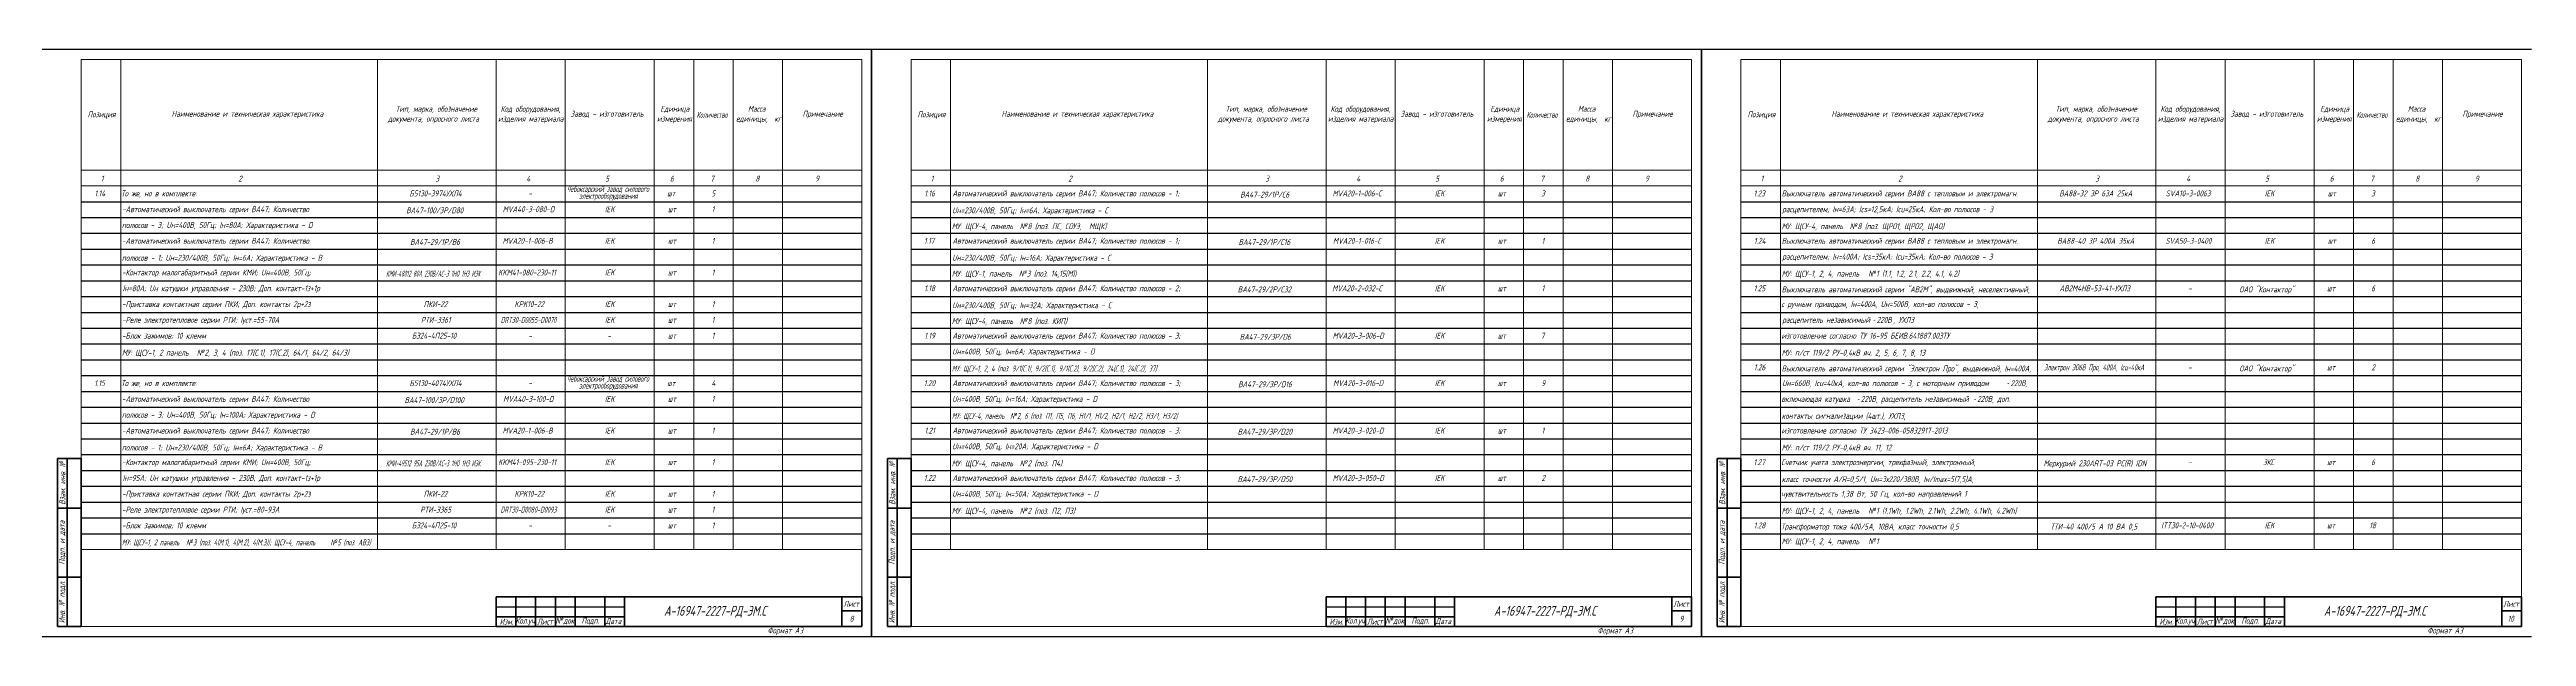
# Model space of a CAD drawing. Header units: millimetres. Extents: x -14296 to 10264, y -13087 to -5602.
# Drawn here: x 5228 to 6482, y -13087 to -12790 of the extents above; entities that cross this region are included whole.
import ezdxf

# ---------------------------------------------------------------- set-up
doc = ezdxf.new("R2010")
doc.units = ezdxf.units.MM
for name, color, linetype, lineweight in [('Рамка толстая', 7, 'Continuous', 15), ('Рамка тонкая', 5, 'Continuous', 25), ('ТаБлица', 253, 'Continuous', 15), ('Текст', 7, 'Continuous', 20), ('Штампы', 252, 'Continuous', 25)]:
    doc.layers.add(name, color=color, linetype=linetype, lineweight=lineweight)
doc.styles.add('Simplex', font='simplex.shx', dxfattribs={"width": 0.7, "oblique": 15})

msp = doc.modelspace()

# ---------------------------------------------------------------- linework, layer by layer
at = {"layer": 'Рамка толстая', "color": 18, "true_color": 0x000000}
for p, q in [((5244.28378, -12794.74064), (5244.28378, -13081.74064)), ((5639.28378, -12794.74064), (5244.28378, -12794.74064)), ((5639.28378, -13081.74064), (5639.28378, -12794.74064)), ((5664.28378, -12794.74064), (5664.28378, -13081.74064)), ((6059.28378, -12794.74064), (5664.28378, -12794.74064)), ((6059.28378, -13081.74064), (6059.28378, -12794.74064)), ((6084.28378, -12794.74064), (6084.28378, -13081.74064)), ((6479.28378, -12794.74064), (6084.28378, -12794.74064)), ((6479.28378, -13081.74064), (6479.28378, -12794.74064)), ((5244.28378, -13081.74064), (5639.28378, -13081.74064)), ((5664.28378, -13081.74064), (6059.28378, -13081.74064)), ((6084.28378, -13081.74064), (6479.28378, -13081.74064))]:
    msp.add_line(p, q, dxfattribs=at)
at = {"layer": 'Рамка тонкая', "color": 18, "true_color": 0x000000}
for p, q in [((5644.28378, -12789.74064), (5224.28378, -12789.74064)), ((5644.28378, -12789.74064), (5644.28378, -13086.74064)), ((6064.28378, -12789.74064), (5644.28378, -12789.74064)), ((5644.28378, -13086.74064), (5644.28378, -12789.74064)), ((6064.28378, -12789.74064), (6064.28378, -13086.74064)), ((6484.28378, -12789.74064), (6064.28378, -12789.74064)), ((6064.28378, -13086.74064), (6064.28378, -12789.74064)), ((5244.28378, -12866.74064), (5639.28378, -12866.74064)), ((5664.28378, -12866.74064), (6059.28378, -12866.74064)), ((6084.28378, -12866.74064), (6479.28378, -12866.74064)), ((5244.28378, -12874.74064), (5639.28378, -12874.74064)), ((5244.28378, -12882.74064), (5639.28378, -12882.74064)), ((5664.28378, -12874.74064), (6059.28378, -12874.74064)), ((5664.28378, -12882.74064), (6059.28378, -12882.74064)), ((6084.28378, -12874.74064), (6479.28378, -12874.74064)), ((6084.28378, -12882.74064), (6479.28378, -12882.74064)), ((5244.28378, -12890.74064), (5639.28378, -12890.74064)), ((5664.28378, -12890.74064), (6059.28378, -12890.74064)), ((6084.28378, -12890.74064), (6479.28378, -12890.74064)), ((5244.28378, -12898.74064), (5639.28378, -12898.74064)), ((5244.28378, -12906.74064), (5639.28378, -12906.74064)), ((5664.28378, -12898.74064), (6059.28378, -12898.74064)), ((5664.28378, -12906.74064), (6059.28378, -12906.74064)), ((6084.28378, -12898.74064), (6479.28378, -12898.74064)), ((6084.28378, -12906.74064), (6479.28378, -12906.74064)), ((5244.28378, -12914.74064), (5639.28378, -12914.74064)), ((5244.28378, -12922.74064), (5639.28378, -12922.74064)), ((5664.28378, -12914.74064), (6059.28378, -12914.74064)), ((5664.28378, -12922.74064), (6059.28378, -12922.74064)), ((6084.28378, -12914.74064), (6479.28378, -12914.74064)), ((6084.28378, -12922.74064), (6479.28378, -12922.74064)), ((5244.28378, -12930.74064), (5639.28378, -12930.74064)), ((5664.28378, -12930.74064), (6059.28378, -12930.74064)), ((6084.28378, -12930.74064), (6479.28378, -12930.74064)), ((5244.28378, -12938.74064), (5639.28378, -12938.74064)), ((5244.28378, -12946.74064), (5639.28378, -12946.74064)), ((5664.28378, -12938.74064), (6059.28378, -12938.74064)), ((5664.28378, -12946.74064), (6059.28378, -12946.74064)), ((6084.28378, -12938.74064), (6479.28378, -12938.74064)), ((6084.28378, -12946.74064), (6479.28378, -12946.74064)), ((5244.28378, -12954.74064), (5639.28378, -12954.74064)), ((5664.28378, -12954.74064), (6059.28378, -12954.74064)), ((6084.28378, -12954.74064), (6479.28378, -12954.74064)), ((5244.28378, -12962.74064), (5639.28378, -12962.74064)), ((5244.28378, -12970.74064), (5639.28378, -12970.74064)), ((5664.28378, -12962.74064), (6059.28378, -12962.74064)), ((5664.28378, -12970.74064), (6059.28378, -12970.74064)), ((6084.28378, -12962.74064), (6479.28378, -12962.74064)), ((6084.28378, -12970.74064), (6479.28378, -12970.74064)), ((5244.28378, -12978.74064), (5639.28378, -12978.74064)), ((5664.28378, -12978.74064), (6059.28378, -12978.74064)), ((6084.28378, -12978.74064), (6479.28378, -12978.74064)), ((5244.28378, -12986.74064), (5639.28378, -12986.74064)), ((5244.28378, -12994.74064), (5639.28378, -12994.74064)), ((5664.28378, -12986.74064), (6059.28378, -12986.74064)), ((5664.28378, -12994.74064), (6059.28378, -12994.74064)), ((6084.28378, -12986.74064), (6479.28378, -12986.74064)), ((6084.28378, -12994.74064), (6479.28378, -12994.74064)), ((5244.28378, -13002.74064), (5639.28378, -13002.74064)), ((5244.28378, -13010.74064), (5639.28378, -13010.74064)), ((5664.28378, -13002.74064), (6059.28378, -13002.74064)), ((5664.28378, -13010.74064), (6059.28378, -13010.74064)), ((6084.28378, -13002.74064), (6479.28378, -13002.74064)), ((6084.28378, -13010.74064), (6479.28378, -13010.74064)), ((5244.28378, -13018.74064), (5639.28378, -13018.74064)), ((5664.28378, -13018.74064), (6059.28378, -13018.74064)), ((6084.28378, -13018.74064), (6479.28378, -13018.74064)), ((5244.28378, -13026.74064), (5639.28378, -13026.74064)), ((5244.28378, -13034.74064), (5639.28378, -13034.74064)), ((5664.28378, -13026.74064), (6059.28378, -13026.74064)), ((5664.28378, -13034.74064), (6059.28378, -13034.74064)), ((6084.28378, -13026.74064), (6479.28378, -13026.74064)), ((6084.28378, -13034.74064), (6479.28378, -13034.74064)), ((5224.28378, -13086.74064), (5644.28378, -13086.74064)), ((5644.28378, -13086.74064), (6064.28378, -13086.74064)), ((6064.28378, -13086.74064), (6484.28378, -13086.74064))]:
    msp.add_line(p, q, dxfattribs=at)
at = {"layer": 'ТаБлица', "color": 18, "true_color": 0x000000}
for p, q in [((5264.28378, -12794.74064), (5264.28378, -13042.74064)), ((5394.28378, -12794.74064), (5394.28378, -13042.74064)), ((5454.28378, -12794.74064), (5454.28378, -13042.74064)), ((5489.28378, -12794.74064), (5489.28378, -13042.74064)), ((5534.28378, -12794.74064), (5534.28378, -13042.74064)), ((5554.28378, -12794.74064), (5554.28378, -13042.74064)), ((5574.28378, -12794.74064), (5574.28378, -13042.74064)), ((5599.28378, -12794.74064), (5599.28378, -13042.74064)), ((5684.28378, -12794.74064), (5684.28378, -13042.74064)), ((5814.28378, -12794.74064), (5814.28378, -13042.74064)), ((5874.28378, -12794.74064), (5874.28378, -13042.74064)), ((5909.28378, -12794.74064), (5909.28378, -13042.74064)), ((5954.28378, -12794.74064), (5954.28378, -13042.74064)), ((5974.28378, -12794.74064), (5974.28378, -13042.74064)), ((5994.28378, -12794.74064), (5994.28378, -13042.74064)), ((6019.28378, -12794.74064), (6019.28378, -13042.74064)), ((6104.28378, -12794.74064), (6104.28378, -13042.74064)), ((6234.28378, -12794.74064), (6234.28378, -13042.74064)), ((6294.28378, -12794.74064), (6294.28378, -13042.74064)), ((6329.28378, -12794.74064), (6329.28378, -13042.74064)), ((6374.28378, -12794.74064), (6374.28378, -13042.74064)), ((6394.28378, -12794.74064), (6394.28378, -13042.74064)), ((6414.28378, -12794.74064), (6414.28378, -13042.74064)), ((6439.28378, -12794.74064), (6439.28378, -13042.74064)), ((5244.28378, -12850.74064), (5639.28378, -12850.74064)), ((5244.28378, -12858.74064), (5639.28378, -12858.74064)), ((5664.28378, -12850.74064), (6059.28378, -12850.74064)), ((5664.28378, -12858.74064), (6059.28378, -12858.74064)), ((6084.28378, -12850.74064), (6479.28378, -12850.74064)), ((6084.28378, -12858.74064), (6479.28378, -12858.74064)), ((5244.28378, -13042.74064), (5639.28378, -13042.74064)), ((5664.28378, -13042.74064), (6059.28378, -13042.74064)), ((6084.28378, -13042.74064), (6479.28378, -13042.74064))]:
    msp.add_line(p, q, dxfattribs=at)
at = {"layer": 'Штампы', "color": 18, "lineweight": 60, "true_color": 0x000000}
for p, q in [((5232.28378, -13081.74064), (5232.28378, -12996.74064)), ((5232.28378, -12996.74064), (5244.28378, -12996.74064)), ((5237.28378, -13081.74064), (5237.28378, -12996.74064)), ((5244.28378, -13081.74064), (5244.28378, -12996.74064)), ((5652.28378, -13081.74064), (5652.28378, -12996.74064)), ((5652.28378, -12996.74064), (5664.28378, -12996.74064)), ((5657.28378, -13081.74064), (5657.28378, -12996.74064)), ((5664.28378, -13081.74064), (5664.28378, -12996.74064)), ((6072.28378, -13081.74064), (6072.28378, -12996.74064)), ((6072.28378, -12996.74064), (6084.28378, -12996.74064)), ((6077.28378, -13081.74064), (6077.28378, -12996.74064)), ((6084.28378, -13081.74064), (6084.28378, -12996.74064)), ((5232.28378, -13021.74064), (5244.28378, -13021.74064)), ((5652.28378, -13021.74064), (5664.28378, -13021.74064)), ((6072.28378, -13021.74064), (6084.28378, -13021.74064)), ((5244.28378, -13026.74064), (5244.28378, -13081.74064)), ((5664.28378, -13026.74064), (5664.28378, -13081.74064)), ((6084.28378, -13026.74064), (6084.28378, -13081.74064)), ((5232.28378, -13056.74064), (5244.28378, -13056.74064)), ((5652.28378, -13056.74064), (5664.28378, -13056.74064)), ((6072.28378, -13056.74064), (6084.28378, -13056.74064)), ((5454.28378, -13066.74064), (5639.28378, -13066.74064)), ((5454.28378, -13066.74064), (5454.28378, -13081.74064)), ((5464.28378, -13066.74064), (5464.28378, -13081.74064)), ((5474.28378, -13066.74064), (5474.28378, -13081.74064)), ((5484.28378, -13066.74064), (5484.28378, -13081.74064)), ((5494.28378, -13066.74064), (5494.28378, -13081.74064)), ((5509.28378, -13066.74064), (5509.28378, -13081.74064)), ((5519.28378, -13066.74064), (5519.28378, -13081.74064)), ((5629.28378, -13066.74064), (5639.28378, -13066.74064)), ((5629.28378, -13066.74064), (5629.28378, -13081.74064)), ((5629.28378, -13073.74064), (5639.28378, -13073.74064)), ((5639.28378, -13066.74064), (5639.28378, -13081.74064)), ((5639.28378, -13066.74064), (5639.28378, -13081.74064)), ((5874.28378, -13066.74064), (6059.28378, -13066.74064)), ((5874.28378, -13066.74064), (5874.28378, -13081.74064)), ((5884.28378, -13066.74064), (5884.28378, -13081.74064)), ((5894.28378, -13066.74064), (5894.28378, -13081.74064)), ((5904.28378, -13066.74064), (5904.28378, -13081.74064)), ((5914.28378, -13066.74064), (5914.28378, -13081.74064)), ((5929.28378, -13066.74064), (5929.28378, -13081.74064)), ((5939.28378, -13066.74064), (5939.28378, -13081.74064)), ((6049.28378, -13066.74064), (6059.28378, -13066.74064)), ((6049.28378, -13066.74064), (6049.28378, -13081.74064)), ((6049.28378, -13073.74064), (6059.28378, -13073.74064)), ((6059.28378, -13066.74064), (6059.28378, -13081.74064)), ((6059.28378, -13066.74064), (6059.28378, -13081.74064)), ((6294.28378, -13066.74064), (6479.28378, -13066.74064)), ((6294.28378, -13066.74064), (6294.28378, -13081.74064)), ((6304.28378, -13066.74064), (6304.28378, -13081.74064)), ((6314.28378, -13066.74064), (6314.28378, -13081.74064)), ((6324.28378, -13066.74064), (6324.28378, -13081.74064)), ((6334.28378, -13066.74064), (6334.28378, -13081.74064)), ((6349.28378, -13066.74064), (6349.28378, -13081.74064)), ((6359.28378, -13066.74064), (6359.28378, -13081.74064)), ((6469.28378, -13066.74064), (6479.28378, -13066.74064)), ((6469.28378, -13066.74064), (6469.28378, -13081.74064)), ((6469.28378, -13073.74064), (6479.28378, -13073.74064)), ((6479.28378, -13066.74064), (6479.28378, -13081.74064)), ((6479.28378, -13066.74064), (6479.28378, -13081.74064)), ((5232.28378, -13081.74064), (5244.28378, -13081.74064)), ((5454.28378, -13076.74064), (5519.28378, -13076.74064)), ((5454.28378, -13081.74064), (5639.28378, -13081.74064)), ((5629.28378, -13081.74064), (5639.28378, -13081.74064)), ((5652.28378, -13081.74064), (5664.28378, -13081.74064)), ((5874.28378, -13076.74064), (5939.28378, -13076.74064)), ((5874.28378, -13081.74064), (6059.28378, -13081.74064)), ((6049.28378, -13081.74064), (6059.28378, -13081.74064)), ((6072.28378, -13081.74064), (6084.28378, -13081.74064)), ((6294.28378, -13076.74064), (6359.28378, -13076.74064)), ((6294.28378, -13081.74064), (6479.28378, -13081.74064)), ((6469.28378, -13081.74064), (6479.28378, -13081.74064))]:
    msp.add_line(p, q, dxfattribs=at)
at = {"layer": 'Штампы', "color": 18, "true_color": 0x000000}
for p, q in [((5454.28378, -13071.74064), (5519.28378, -13071.74064)), ((5874.28378, -13071.74064), (5939.28378, -13071.74064)), ((6294.28378, -13071.74064), (6359.28378, -13071.74064))]:
    msp.add_line(p, q, dxfattribs=at)

# ---------------------------------------------------------------- texts
at = {"layer": 'Текст', "color": 18, "true_color": 0x000000, "style": 'Simplex', "oblique": 15}
for s, height, width, p in [('Позиция', 3, 0.7, (5247.56583, -12824.02636)), ('Наименование и техническая характеристика', 3, 0.7, (5290.06583, -12823.74064)), ('Тип, марка, обозначение', 3, 0.7, (5403.44239, -12821.24064)), ('Код оборудования,', 3, 0.7, (5456.56464, -12821.24064)), ('Завод - изготовитель', 3, 0.7, (5491.97636, -12823.74064)), ('Единица', 3, 0.7, (5537.36583, -12821.24064)), ('Количество', 3, 0.6, (5555.71611, -12824.24064)), ('Масса', 3, 0.7, (5581.71583, -12821.24064)), ('Примечание', 3, 0.7, (5609.39239, -12823.74064)), ('Позиция', 3, 0.7, (5667.56583, -12824.02636)), ('Наименование и техническая характеристика', 3, 0.7, (5710.06583, -12823.74064)), ('Тип, марка, обозначение', 3, 0.7, (5823.44239, -12821.24064)), ('Код оборудования,', 3, 0.7, (5876.56464, -12821.24064)), ('Завод - изготовитель', 3, 0.7, (5911.97636, -12823.74064)), ('Единица', 3, 0.7, (5957.36583, -12821.24064)), ('Количество', 3, 0.6, (5975.71611, -12824.24064)), ('Масса', 3, 0.7, (6001.71583, -12821.24064)), ('Примечание', 3, 0.7, (6029.39239, -12823.74064)), ('Позиция', 3, 0.7, (6087.56583, -12824.02636)), ('Наименование и техническая характеристика', 3, 0.7, (6130.06583, -12823.74064)), ('Тип, марка, обозначение', 3, 0.7, (6243.44239, -12821.24064)), ('Код оборудования,', 3, 0.7, (6296.56464, -12821.24064)), ('Завод - изготовитель', 3, 0.7, (6331.97636, -12823.74064)), ('Единица', 3, 0.7, (6377.36583, -12821.24064)), ('Количество', 3, 0.6, (6395.71611, -12824.24064)), ('Масса', 3, 0.7, (6421.71583, -12821.24064)), ('Примечание', 3, 0.7, (6449.39239, -12823.74064)), ('документа, опросного листа', 3, 0.7, (5399.53067, -12826.24064)), ('изделия материала', 3, 0.7, (5455.24669, -12826.24064)), ('измерения', 3, 0.7, (5535.69669, -12826.24064)), ('единицы,  кг', 3, 0.7, (5575.71583, -12826.24064)), ('документа, опросного листа', 3, 0.7, (5819.53067, -12826.24064)), ('изделия материала', 3, 0.7, (5875.24669, -12826.24064)), ('измерения', 3, 0.7, (5955.69669, -12826.24064)), ('единицы,  кг', 3, 0.7, (5995.71583, -12826.24064)), ('документа, опросного листа', 3, 0.7, (6239.53067, -12826.24064)), ('изделия материала', 3, 0.7, (6295.24669, -12826.24064)), ('измерения', 3, 0.7, (6375.69669, -12826.24064)), ('единицы,  кг', 3, 0.7, (6415.71583, -12826.24064)), ('1', 3, 0.7, (5254.26378, -12856.53611)), ('2', 3, 0.7, (5323.82349, -12856.53611)), ('3', 3, 0.7, (5423.59918, -12856.53611)), ('4', 3, 0.7, (5469.55265, -12856.53611)), ('Чебоксарский завод силового', 3, 0.6, (5490.21201, -12861.79889)), ('5', 3, 0.7, (5509.52588, -12856.53611)), ('6', 3, 0.7, (5542.25986, -12856.53611)), ('7', 3, 0.7, (5562.7186, -12856.53611)), ('8', 3, 0.7, (5585.51209, -12856.53611)), ('9', 3, 0.7, (5615.72807, -12856.53611)), ('1', 3, 0.7, (5674.26378, -12856.53611)), ('2', 3, 0.7, (5743.82349, -12856.53611)), ('3', 3, 0.7, (5843.59918, -12856.53611)), ('4', 3, 0.7, (5889.55265, -12856.53611)), ('5', 3, 0.7, (5929.52588, -12856.53611)), ('6', 3, 0.7, (5962.25986, -12856.53611)), ('7', 3, 0.7, (5982.7186, -12856.53611)), ('8', 3, 0.7, (6005.51209, -12856.53611)), ('9', 3, 0.7, (6035.72807, -12856.53611)), ('1', 3, 0.7, (6094.26378, -12856.53611)), ('2', 3, 0.7, (6163.82349, -12856.53611)), ('3', 3, 0.7, (6263.59918, -12856.53611)), ('4', 3, 0.7, (6309.55265, -12856.53611)), ('5', 3, 0.7, (6349.52588, -12856.53611)), ('6', 3, 0.7, (6382.25986, -12856.53611)), ('7', 3, 0.7, (6402.7186, -12856.53611)), ('8', 3, 0.7, (6425.51209, -12856.53611)), ('9', 3, 0.7, (6455.72807, -12856.53611)), ('1.14', 3, 0.7, (5251.03186, -12864.0519)), ('То же, но в комплекте:', 3, 0.7, (5264.48378, -12864.0519)), ('-Автоматический выключатель серии ВА47; Количество', 3, 0.7, (5264.93927, -12872.0519)), ('ВА47-100/3Р/D80', 3, 0.7, (5408.75878, -12872.62333)), ('Б5130-3974УХЛ4', 3, 0.7, (5410.43178, -12864.0519)), ('MVA40-3-080-D', 3, 0.7, (5457.62755, -12872.0519)), ('-', 3, 0.7, (5470.53927, -12864.0519)), ('электрооборудования', 3, 0.6, (5496.28852, -12865.29889)), ('IEK', 3, 0.7, (5509.33186, -12872.0519)), ('шт', 3, 0.7, (5540.842, -12864.0519)), ('шт', 3, 0.7, (5541.2146, -12872.0519)), ('5', 3, 0.7, (5563.2053, -12864.0519)), ('1', 3, 0.7, (5563.38186, -12872.0519)), ('1.16', 3, 0.7, (5670.98927, -12864.0519)), ('Автоматический выключатель серии ВА47; Количество полюсов - 1;', 3, 0.7, (5685.18378, -12864.0519)), ('Uн=230/400В, 50Гц; Iн=6А; Характеристика - С', 3, 0.7, (5685.06895, -12872.62333)), ('ВА47-29/1Р/С6', 3, 0.7, (5830.83878, -12864.62333)), ('MVA20-1-006-С', 3, 0.7, (5877.57758, -12864.0519)), ('IEK', 3, 0.7, (5929.33186, -12864.0519)), ('шт', 3, 0.7, (5961.2146, -12864.0519)), ('3', 3, 0.7, (5983.1553, -12864.0519)), ('1.23', 3, 0.7, (6090.68186, -12864.0519)), ('Выключатель автоматический серии ВА88 с тепловым и электромагн.', 3, 0.7, (6104.88378, -12864.0519)), ('расцепителем; Iн=63А; Ics=12,5кА; Icu=25кА; Кол-во полюсов - 3', 3, 0.7, (6105.15173, -12872.0519)), ('ВА88-32 3Р 63А 25кА', 3, 0.7, (6245.33378, -12864.0519)), ('SVA10-3-0063', 3, 0.7, (6299.17444, -12864.0519)), ('IEK', 3, 0.7, (6349.33186, -12864.0519)), ('шт', 3, 0.7, (6381.2146, -12864.0519)), ('3', 3, 0.7, (6403.1553, -12864.0519)), ('полюсов - 3; Uн=400В, 50Гц; Iн=80А; Характеристика - D', 3, 0.7, (5264.88378, -12880.0519)), ('-Автоматический выключатель серии ВА47; Количество', 3, 0.7, (5264.93927, -12888.0519)), ('ВА47-29/1Р/В6', 3, 0.7, (5410.73878, -12888.62333)), ('MVA20-1-006-В', 3, 0.7, (5457.55838, -12888.0519)), ('IEK', 3, 0.7, (5509.33186, -12888.0519)), ('шт', 3, 0.7, (5541.2146, -12888.0519)), ('1', 3, 0.7, (5563.38186, -12888.0519)), ('1.17', 3, 0.7, (5670.83186, -12888.0519)), ('МУ: ЩСУ-4, панель ', 3, 0.7, (5684.88378, -12880.62333)), ('Автоматический выключатель серии ВА47; Количество полюсов - 1;', 3, 0.7, (5685.18378, -12888.0519)), ('№', 3, 0.7, (5719.28378, -12880.62333)), ('8 (поз. ПС, СОУЭ, ', 3, 0.7, (5723.23476, -12880.62333)), ('МЩК', 3, 0.7, (5754.33476, -12880.62333)), (')', 3, 0.7, (5762.23861, -12880.62333)), ('ВА47-29/1Р/С16', 3, 0.7, (5830.03878, -12888.62333)), ('MVA20-1-016-С', 3, 0.7, (5877.77758, -12888.0519)), ('IEK', 3, 0.7, (5929.33186, -12888.0519)), ('шт', 3, 0.7, (5961.2146, -12888.0519)), ('1', 3, 0.7, (5983.38186, -12888.0519)), ('1.24', 3, 0.7, (6090.83186, -12888.0519)), ('Выключатель автоматический серии ВА88 с тепловым и электромагн.', 3, 0.7, (6104.88378, -12888.0519)), ('МУ: ЩСУ-4, панель ', 3, 0.7, (6104.88378, -12880.62333)), ('№', 3, 0.7, (6139.28378, -12880.62333)), ('8 (поз. ЩРО1, ЩРО2, ЩАО)', 3, 0.7, (6143.23476, -12880.62333)), ('ВА88-40 3Р 400А 35кА', 3, 0.7, (6244.33378, -12888.0519)), ('SVA50-3-0400', 3, 0.7, (6299.051, -12888.0519)), ('IEK', 3, 0.7, (6349.33186, -12888.0519)), ('шт', 3, 0.7, (6381.2146, -12888.0519)), ('6', 3, 0.7, (6403.23186, -12888.0519)), ('полюсов - 1; Uн=230/400В, 50Гц; Iн=6А; Характеристика - В', 3, 0.7, (5264.88378, -12896.62333)), ('Uн=230/400В, 50Гц; Iн=16А; Характеристика - С', 3, 0.7, (5685.06895, -12896.62333)), ('расцепителем; Iн=400А; Ics=35кА; Icu=35кА; Кол-во полюсов - 3', 3, 0.7, (6105.15173, -12896.0519)), ('-Контактор малогабаритный серии КМИ; Uн=400В, 50Гц;', 3, 0.7, (5264.93927, -12904.0519)), ('Iн=80А; Uн катушки управления - 230В; Доп. контакт-1з+1р', 3, 0.7, (5265.28378, -12912.0519)), ('КМИ-48012 80А 230В/АС-3 1НО 1НЗ ИЭК', 3, 0.5, (5398.59617, -12904.62333)), ('KKM41-080-230-11', 3, 0.7, (5455.33186, -12904.0519)), ('IEK', 3, 0.7, (5509.33186, -12904.0519)), ('шт', 3, 0.7, (5541.2146, -12904.0519)), ('1', 3, 0.7, (5563.38186, -12904.0519)), ('1.18', 3, 0.7, (5670.93927, -12912.0519)), ('МУ: ЩСУ-1, панель ', 3, 0.7, (5684.88378, -12904.62333)), ('Автоматический выключатель серии ВА47; Количество полюсов - 2;', 3, 0.7, (5685.18378, -12912.0519)), ('№', 3, 0.7, (5718.88378, -12904.62333)), ('3 (поз. 14,15(М))', 3, 0.7, (5722.83476, -12904.62333)), ('ВА47-29/2Р/С32', 3, 0.7, (5829.60878, -12912.62333)), ('MVA20-2-032-С', 3, 0.7, (5877.37758, -12912.0519)), ('IEK', 3, 0.7, (5929.33186, -12912.0519)), ('шт', 3, 0.7, (5961.2146, -12912.0519)), ('1', 3, 0.7, (5983.38186, -12912.0519)), ('1.25', 3, 0.7, (6090.73186, -12912.0519)), ('Выключатель автоматический серии "АВ2М", выдвижной, неселективный,', 3, 0.7, (6104.88378, -12912.62333)), ('МУ: ЩСУ-1, 2, 4, панель ', 3, 0.7, (6104.88378, -12904.62333)), ('№', 3, 0.7, (6148.68378, -12904.62333)), ('1 (1.1, 1.2, 2.1, 2.2, 4.1, 4.2)', 3, 0.7, (6152.63476, -12904.62333)), ('АВ2М4НВ-53-41-УХЛ3', 3, 0.7, (6245.48178, -12912.0519)), ('-', 3, 0.7, (6310.53927, -12912.0519)), ('ОАО "Контактор"', 3, 0.7, (6336.47879, -12912.62333)), ('шт', 3, 0.7, (6380.842, -12912.0519)), ('6', 3, 0.7, (6403.23186, -12912.0519)), ('-Приставка контактная серии ПКИ; Доп. контакты 2р+2з', 3, 0.7, (5264.93927, -12920.0519)), ('ПКИ-22', 3, 0.7, (5417.60878, -12920.0519)), ('KPK10-22', 3, 0.7, (5463.55841, -12920.0519)), ('IEK', 3, 0.7, (5509.33186, -12920.0519)), ('шт', 3, 0.7, (5541.2146, -12920.0519)), ('1', 3, 0.7, (5563.38186, -12920.0519)), ('Uн=230/400В, 50Гц; Iн=32А; Характеристика - С', 3, 0.7, (5685.06895, -12920.62333)), ('с ручным приводом, Iн=400А, Uн=500В, кол-во полюсов - 3,', 3, 0.7, (6104.76895, -12920.0519)), ('-Реле электротепловое серии РТИ; Iуст.=55-70А', 3, 0.7, (5264.93927, -12928.0519)), ('-Блок зажимов; 10 клемм', 3, 0.7, (5264.93927, -12936.0519)), ('БЗ24-4П25-10', 3, 0.7, (5411.65878, -12936.0519)), ('РТИ-3361', 3, 0.7, (5416.23178, -12928.0519)), ('DRT30-D0055-D0070', 3, 0.6, (5456.58699, -12928.0519)), ('-', 3, 0.7, (5470.53927, -12936.0519)), ('IEK', 3, 0.7, (5509.33186, -12928.0519)), ('-', 3, 0.7, (5510.53927, -12936.0519)), ('шт', 3, 0.7, (5541.2146, -12928.0519)), ('шт', 3, 0.7, (5541.2146, -12936.0519)), ('1', 3, 0.7, (5563.38186, -12928.0519)), ('1', 3, 0.7, (5563.38186, -12936.0519)), ('1.19', 3, 0.7, (5670.98927, -12936.0519)), ('МУ: ЩСУ-4, панель ', 3, 0.7, (5684.88378, -12928.62333)), ('Автоматический выключатель серии ВА47; Количество полюсов - 3;', 3, 0.7, (5685.18378, -12936.0519)), ('№', 3, 0.7, (5719.28378, -12928.62333)), ('8 (поз. КИП)', 3, 0.7, (5723.23476, -12928.62333)), ('ВА47-29/3Р/D6', 3, 0.7, (5830.58878, -12936.62333)), ('MVA20-3-006-D', 3, 0.7, (5877.62755, -12936.0519)), ('IEK', 3, 0.7, (5929.33186, -12936.0519)), ('шт', 3, 0.7, (5961.2146, -12936.0519)), ('7', 3, 0.7, (5982.98186, -12936.0519)), ('изготовление согласно ТУ 16-95 БЕИВ.641887.003ТУ', 3, 0.7, (6104.7455, -12936.0519)), ('расцепитель независимый ', 3, 0.7, (6105.15173, -12928.0519)), ('~', 2.49999, 0.7, (6150.75173, -12928.0519)), ('220В', 2.999988, 0.7, (6152.91839, -12928.0519)), (', УХЛ3', 3, 0.7, (6161.36909, -12928.0519)), ('МУ: ЩСУ-1, 2 панель ', 3, 0.7, (5264.88378, -12944.62333)), ('№', 3, 0.7, (5302.78378, -12944.62333)), ('2, 3, 4 (поз. 17(С.1), 17(С.2), 64/1, 64/2, 64/3)', 3, 0.7, (5306.73476, -12944.62333)), ('Uн=400В, 50Гц; Iн=6А; Характеристика - D', 3, 0.7, (5685.06895, -12944.0519)), ('МУ: п/ст 119/2 РУ-0,4кВ яч. 2, 5, 6, 7, 8, 13', 3, 0.7, (6104.88378, -12944.62333)), ('1.15', 3, 0.7, (5250.93186, -12960.0519)), ('То же, но в комплекте:', 3, 0.7, (5264.48378, -12960.0519)), ('Б5130-4074УХЛ4', 3, 0.7, (5410.43178, -12960.0519)), ('-', 3, 0.7, (5470.53927, -12960.0519)), ('Чебоксарский завод силового', 3, 0.6, (5490.21201, -12957.79889)), ('электрооборудования', 3, 0.6, (5496.28852, -12961.29889)), ('шт', 3, 0.7, (5540.842, -12960.0519)), ('4', 3, 0.7, (5563.24788, -12960.0519)), ('1.20', 3, 0.7, (5670.75841, -12960.0519)), ('МУ: ЩСУ-1, 2, 4 (поз. 9/1(С.1), 9/2(С.1), 9/1(С.2), 9/2(С.2), 24(С.1), 24(С.2), 37)', 3, 0.6, (5684.94092, -12952.62333)), ('Автоматический выключатель серии ВА47; Количество полюсов - 3;', 3, 0.7, (5685.18378, -12960.0519)), ('ВА47-29/3Р/D16', 3, 0.7, (5829.78878, -12960.62333)), ('MVA20-3-016-D', 3, 0.7, (5877.82755, -12960.0519)), ('IEK', 3, 0.7, (5929.33186, -12960.0519)), ('шт', 3, 0.7, (5961.2146, -12960.0519)), ('9', 3, 0.7, (5983.23186, -12960.0519)), ('1.26', 3, 0.7, (6090.78927, -12952.0519)), ('Выключатель автоматический серии "Электрон Про", выдвижной, Iн=400А,', 3, 0.7, (6104.88378, -12952.62333)), ('Uн=660В, Icu=40кА, кол-во полюсов - 3, с моторным приводом ', 3, 0.7, (6105.06895, -12960.0519)), ('~', 2.49999, 0.7, (6218.46895, -12960.0519)), ('220В,', 3, 0.7, (6220.6356, -12960.0519)), ('Электрон ЭО6В Про, 400А, Icu-40кА', 3, 0.6, (6237.63872, -12952.0519)), ('-', 3, 0.7, (6310.53927, -12952.0519)), ('ОАО "Контактор"', 3, 0.7, (6336.47879, -12952.62333)), ('шт', 3, 0.7, (6380.842, -12952.0519)), ('2', 3, 0.7, (6403.30841, -12952.0519)), ('полюсов - 3; Uн=400В, 50Гц; Iн=100А; Характеристика - D', 3, 0.7, (5264.88378, -12976.0519)), ('-Автоматический выключатель серии ВА47; Количество', 3, 0.7, (5264.93927, -12968.0519)), ('ВА47-100/3Р/D100', 3, 0.7, (5407.95878, -12968.62333)), ('MVA40-3-100-D', 3, 0.7, (5457.82755, -12968.0519)), ('IEK', 3, 0.7, (5509.33186, -12968.0519)), ('шт', 3, 0.7, (5541.2146, -12968.0519)), ('1', 3, 0.7, (5563.38186, -12968.0519)), ('МУ: ЩСУ-4, панель ', 3, 0.6, (5684.94092, -12976.62333)), ('Uн=400В, 50Гц; Iн=16А; Характеристика - D', 3, 0.7, (5685.06895, -12968.0519)), ('№', 3, 0.6, (5714.42664, -12976.62333)), ('2, 6 (поз. П1, П5, П6, Н1/1, Н1/2, Н2/1, Н2/2, Н3/1, Н3/2)', 3, 0.6, (5717.92803, -12976.62333)), ('включающая катушка ', 3, 0.7, (6104.73067, -12968.0519)), ('контакты сигнализации (4шт.), УХЛ3,', 3, 0.7, (6104.88378, -12976.62333)), ('~', 2.49999, 0.7, (6142.73067, -12968.0519)), ('220В, расцепитель независимый ', 3, 0.7, (6144.89732, -12968.0519)), ('~', 2.49999, 0.7, (6201.59732, -12968.0519)), ('220В, доп.', 2.999988, 0.7, (6203.76398, -12968.0519)), ('-Автоматический выключатель серии ВА47; Количество', 3, 0.7, (5264.93927, -12984.0519)), ('ВА47-29/1Р/В6', 3, 0.7, (5410.73878, -12984.62333)), ('MVA20-1-006-В', 3, 0.7, (5457.55838, -12984.0519)), ('IEK', 3, 0.7, (5509.33186, -12984.0519)), ('шт', 3, 0.7, (5541.2146, -12984.0519)), ('1', 3, 0.7, (5563.38186, -12984.0519)), ('1.21', 3, 0.7, (5671.08186, -12984.0519)), ('Автоматический выключатель серии ВА47; Количество полюсов - 3;', 3, 0.7, (5685.18378, -12984.0519)), ('ВА47-29/3Р/D20', 3, 0.7, (5829.55878, -12984.62333)), ('MVA20-3-020-D', 3, 0.7, (5877.62755, -12984.0519)), ('IEK', 3, 0.7, (5929.33186, -12984.0519)), ('шт', 3, 0.7, (5961.2146, -12984.0519)), ('1', 3, 0.7, (5983.38186, -12984.0519)), ('изготовление согласно ТУ 3423-006-05832917-2013', 3, 0.7, (6104.7455, -12984.0519)), ('полюсов - 1; Uн=230/400В, 50Гц; Iн=6А; Характеристика - В', 3, 0.7, (5264.88378, -12992.62333)), ('-Контактор малогабаритный серии КМИ; Uн=400В, 50Гц;', 3, 0.7, (5264.93927, -13000.0519)), ('КМИ-49512 95А 230В/АС-3 1НО 1НЗ ИЭК', 3, 0.5, (5398.59617, -13000.62333)), ('KKM41-095-230-11', 3, 0.7, (5455.33186, -13000.0519)), ('IEK', 3, 0.7, (5509.33186, -13000.0519)), ('шт', 3, 0.7, (5541.2146, -13000.0519)), ('1', 3, 0.7, (5563.38186, -13000.0519)), ('МУ: ЩСУ-4, панель ', 3, 0.7, (5684.88378, -13000.62333)), ('Uн=400В, 50Гц; Iн=20А; Характеристика - D', 3, 0.7, (5685.06895, -12992.0519)), ('№', 3, 0.7, (5719.28378, -13000.62333)), ('2 (поз. П4)', 3, 0.7, (5723.23476, -13000.62333)), ('1.27', 3, 0.7, (6090.63186, -13000.0519)), ('Счетчик учета электроэнергии, трехфазный, электронный,', 3, 0.7, (6104.69239, -13000.0519)), ('МУ: п/ст 119/2 РУ-0,4кВ яч. 11, 12', 3, 0.7, (6104.88378, -12992.62333)), ('Меркурий 230ART-03 PC(R) IDN', 3, 0.7, (6237.38188, -13000.62333)), ('-', 3, 0.7, (6310.53927, -13000.0519)), ('ЭКС', 3, 0.7, (6348.46995, -13000.0519)), ('шт', 3, 0.7, (6380.842, -13000.0519)), ('6', 3, 0.7, (6403.23186, -13000.0519)), ('Iн=95А; Uн катушки управления - 230В; Доп. контакт-1з+1р', 3, 0.7, (5265.28378, -13008.0519)), ('1.22', 3, 0.7, (5670.75841, -13008.0519)), ('Автоматический выключатель серии ВА47; Количество полюсов - 3;', 3, 0.7, (5685.18378, -13008.0519)), ('ВА47-29/3Р/D50', 3, 0.7, (5829.55878, -13008.62333)), ('MVA20-3-050-D', 3, 0.7, (5877.62755, -13008.0519)), ('IEK', 3, 0.7, (5929.33186, -13008.0519)), ('шт', 3, 0.7, (5961.2146, -13008.0519)), ('2', 3, 0.7, (5983.30841, -13008.0519)), ('класс точности A/R=0,5/1, Uн=3х220/380В, Iн/Imax=5(7,5)А,', 3, 0.7, (6104.88378, -13008.62333)), ('-Приставка контактная серии ПКИ; Доп. контакты 2р+2з', 3, 0.7, (5264.93927, -13016.0519)), ('-Реле электротепловое серии РТИ; Iуст.=80-93А', 3, 0.7, (5264.93927, -13024.0519)), ('РТИ-3365', 3, 0.7, (5415.88178, -13024.0519)), ('ПКИ-22', 3, 0.7, (5417.60878, -13016.0519)), ('DRT30-D0080-D0093', 3, 0.6, (5456.51043, -13024.0519)), ('KPK10-22', 3, 0.7, (5463.55841, -13016.0519)), ('IEK', 3, 0.7, (5509.33186, -13016.0519)), ('IEK', 3, 0.7, (5509.33186, -13024.0519)), ('шт', 3, 0.7, (5541.2146, -13016.0519)), ('шт', 3, 0.7, (5541.2146, -13024.0519)), ('1', 3, 0.7, (5563.38186, -13016.0519)), ('1', 3, 0.7, (5563.38186, -13024.0519)), ('МУ: ЩСУ-4, панель ', 3, 0.7, (5684.88378, -13024.62333)), ('Uн=400В, 50Гц; Iн=50А; Характеристика - D', 3, 0.7, (5685.06895, -13016.0519)), ('№', 3, 0.7, (5719.28378, -13024.62333)), ('2 (поз. П2, П3)', 3, 0.7, (5723.23476, -13024.62333)), ('чувствительность 1,38 Вт, 50 Гц, кол-во направлений 1', 3, 0.7, (6104.65411, -13016.0519)), ('МУ: ЩСУ-1, 2, 4, панель ', 3, 0.7, (6104.88378, -13024.62333)), ('№', 3, 0.7, (6148.68378, -13024.62333)), ('1 (1.1Wh, 1.2Wh, 2.1Wh, 2.2Wh, 4.1Wh, 4.2Wh)', 3, 0.7, (6152.63476, -13024.62333)), ('-Блок зажимов; 10 клемм', 3, 0.7, (5264.93927, -13032.0519)), ('БЗ24-4П25-10', 3, 0.7, (5411.65878, -13032.0519)), ('-', 3, 0.7, (5470.53927, -13032.0519)), ('-', 3, 0.7, (5510.53927, -13032.0519)), ('шт', 3, 0.7, (5541.2146, -13032.0519)), ('1', 3, 0.7, (5563.38186, -13032.0519)), ('1.28', 3, 0.7, (6090.73927, -13032.0519)), ('Трансформатор тока 400/5А, 10ВА, класс точности 0,5', 3, 0.7, (6104.48378, -13032.62333)), ('ТТИ-40 400/5 А 10 ВА 0,5', 3, 0.7, (6240.83188, -13032.62333)), ('ITT30-2-10-0400', 3, 0.7, (6296.90841, -13032.0519)), ('IEK', 3, 0.7, (6349.33186, -13032.0519)), ('шт', 3, 0.7, (6380.842, -13032.0519)), ('18', 3, 0.7, (6402.23927, -13032.0519)), ('МУ: ЩСУ-1, 2 панель ', 3, 0.6, (5264.94092, -13040.62333)), ('№', 3, 0.6, (5297.42664, -13040.62333)), ('3 (поз. 4(М.1), 4(М.2), 4(М.3)); ЩСУ-4, панель ', 3, 0.6, (5300.92803, -13040.62333)), ('№', 3, 0.6, (5370.44232, -13040.62333)), ('5 (поз. АВ3)', 3, 0.6, (5373.94371, -13040.62333)), ('МУ: ЩСУ-1, 2, 4, панель ', 3, 0.7, (6104.88378, -13040.0519)), ('№', 3, 0.7, (6148.68378, -13040.0519)), ('1', 3, 0.7, (6152.63476, -13040.0519)), ('А-16947-2227-РД-ЭМ.С', 5, 0.7, (5539.2734, -13076.26445)), ('А-16947-2227-РД-ЭМ.С', 5, 0.7, (5959.2734, -13076.26445)), ('А-16947-2227-РД-ЭМ.С', 5, 0.7, (6379.2734, -13076.26445)), ('Изм.', 3, 0.7, (5456.06464, -13080.74064)), ('Кол.уч', 3, 0.7, (5464.06583, -13080.24064)), ('Лист', 3, 0.7, (5475.03378, -13080.74064)), ('№', 3, 0.7, (5484.32574, -13080.24064)), ('док.', 3, 0.7, (5488.27673, -13080.24064)), ('Подп.', 3, 0.7, (5497.51464, -13080.24064)), ('Дата', 3, 0.7, (5509.69239, -13080.45493)), ('Формат А3', 3, 0.7, (5591.63927, -13085.24064)), ('Изм.', 3, 0.7, (5876.06464, -13080.74064)), ('Кол.уч', 3, 0.7, (5884.06583, -13080.24064)), ('Лист', 3, 0.7, (5895.03378, -13080.74064)), ('№', 3, 0.7, (5904.32574, -13080.24064)), ('док.', 3, 0.7, (5908.27673, -13080.24064)), ('Подп.', 3, 0.7, (5917.51464, -13080.24064)), ('Дата', 3, 0.7, (5929.69239, -13080.45493)), ('Формат А3', 3, 0.7, (6011.63927, -13085.24064)), ('Изм.', 3, 0.7, (6296.06464, -13080.74064)), ('Кол.уч', 3, 0.7, (6304.06583, -13080.24064)), ('Лист', 3, 0.7, (6315.03378, -13080.74064)), ('№', 3, 0.7, (6324.32574, -13080.24064)), ('док.', 3, 0.7, (6328.27673, -13080.24064)), ('Подп.', 3, 0.7, (6337.51464, -13080.24064)), ('Дата', 3, 0.7, (6349.69239, -13080.45493)), ('Формат А3', 3, 0.7, (6431.63927, -13085.24064))]:
    msp.add_text(s, height=height, dxfattribs=dict(at, width=width)).set_placement(p)
at = {"layer": 'Штампы', "color": 18, "true_color": 0x000000, "style": 'Simplex', "oblique": 15, "width": 0.7}
for s, p in [('Лист', (5630.03378, -13071.74064)), ('Лист', (6050.03378, -13071.74064)), ('Лист', (6470.03378, -13071.74064)), ('8', (5633.21272, -13079.24064)), ('9', (6053.23186, -13079.24064)), ('10', (6472.25841, -13079.24064))]:
    msp.add_text(s, height=3, dxfattribs=at).set_placement(p)
at = {"layer": 'Штампы', "color": 18, "true_color": 0x000000, "char_height": 3, "attachment_point": 5, "rotation": 90, "style": 'Simplex'}
for s, insert, width in [('Взам. инв. {\\Fgost|c204;№}', (5234.78378, -13009.24064), 25), ('Взам. инв. {\\Fgost|c204;№}', (5654.78378, -13009.24064), 25), ('Взам. инв. {\\Fgost|c204;№}', (6074.78378, -13009.24064), 25), ('Подп. и дата', (5234.78378, -13039.24064), 35), ('Подп. и дата', (5654.78378, -13039.24064), 35), ('Подп. и дата', (6074.78378, -13039.24064), 35), ('Инв. {\\Fgost|c204;№} подл.', (5234.78378, -13069.24064), 25), ('Инв. {\\Fgost|c204;№} подл.', (5654.78378, -13069.24064), 25), ('Инв. {\\Fgost|c204;№} подл.', (6074.78378, -13069.24064), 25)]:
    msp.add_mtext(s, dxfattribs=dict(at, insert=insert, width=width))

doc.saveas('drawing.dxf')
